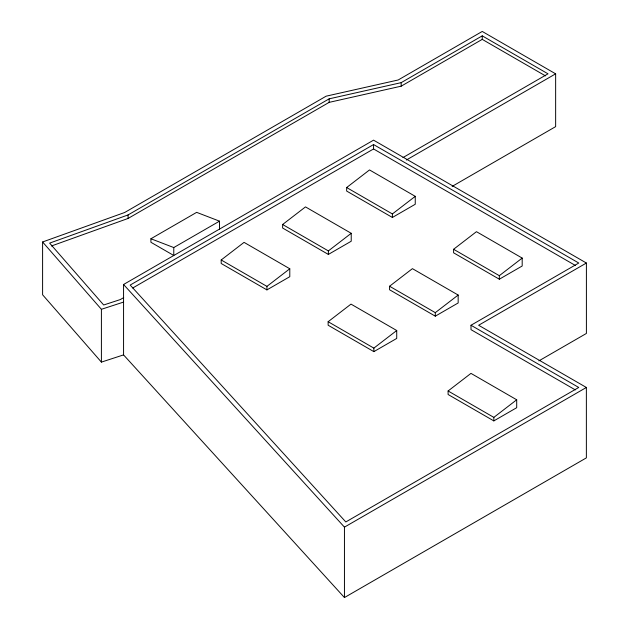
<?xml version="1.0" encoding="UTF-8"?>
<svg xmlns="http://www.w3.org/2000/svg" width="629" height="629" viewBox="0 0 629 629"><rect width="100%" height="100%" fill="white"/><g stroke="black" fill="none" stroke-linecap="round" stroke-linejoin="round"><path stroke-width="0.94" d="M221.188 259.974L244.06 242.369L289.788 268.772L289.788 276.697L266.924 289.898L221.188 263.496L221.188 259.974L266.924 286.376L266.924 289.898M282.625 224.506L305.49 206.902L351.226 233.304L351.226 241.229L328.362 254.431L282.625 228.028L282.625 224.506L328.362 250.908L328.362 254.431M346.65 187.536L369.522 169.94L415.25 196.342L415.25 204.26L392.386 217.461L346.65 191.059L346.65 187.536L392.386 213.946L392.386 217.461M266.924 286.376L289.788 268.772M328.362 250.908L351.226 233.304M392.386 213.946L415.25 196.342M328.134 321.718L350.998 304.114L396.726 330.516L396.726 338.433L373.862 351.635L328.134 325.232L328.134 321.718L373.862 348.12L373.862 351.635M389.563 286.242L412.427 268.646L458.164 295.048L458.164 302.966L435.299 316.167L389.563 289.765L389.563 286.242L435.299 312.652L435.299 316.167M453.588 249.281L476.46 231.676L522.188 258.079L522.188 266.004L499.324 279.205L453.588 252.803L453.588 249.281L499.324 275.683L499.324 279.205M373.862 348.12L396.726 330.516M435.299 312.652L458.164 295.048M499.324 275.683L522.188 258.079M448.1 390.979L470.972 373.374L516.7 399.785L516.7 407.702L493.836 420.903L448.1 394.501L448.1 390.979L493.836 417.381L493.836 420.903M493.836 417.381L516.7 399.785M123.677 297.627L120.273 299.585L103.675 304.986L49.628 243.116L128.064 214.937L329.156 98.839L401.176 82.651L482.239 35.853L548.016 73.829L402.945 157.588M51.476 245.97L128.064 218.46L329.156 102.362L401.176 86.173L482.239 39.368L545.492 75.889M219.513 221.156L173.777 247.559L173.777 255.484L150.913 242.283L150.913 238.761L196.649 212.358L219.513 221.156L219.513 229.082M586.401 263.032L478.63 325.256L586.37 387.464L586.37 457.873L344.448 597.55L123.567 354.898L123.567 284.489L373.563 140.149L586.401 263.032L586.401 333.449L538.88 360.881M471.003 325.256L578.782 263.032L373.563 144.552L130.179 285.063L345.808 521.952L578.751 387.464L471.003 325.256L471.003 329.659L575.354 389.909M132.735 287.996L373.563 148.955L575.393 265.477M406.342 160.025L555.643 73.829L555.643 126.633L452.149 186.388M344.448 597.55L344.448 527.141L586.37 387.464M123.567 354.898L101.403 362.107L42.599 294.781L42.599 241.976L124.691 212.484L326.144 96.174L398.173 79.985L482.239 31.45L555.643 73.829M42.599 241.976L101.403 309.303L123.567 302.085M150.913 238.761L173.777 247.559M123.567 284.489L344.448 527.141M482.239 35.853L482.239 39.368M401.176 82.651L401.176 86.173M373.563 144.552L373.563 148.955M329.156 98.839L329.156 102.362M128.064 214.937L128.064 218.46M101.403 309.303L101.403 362.107"/></g></svg>
